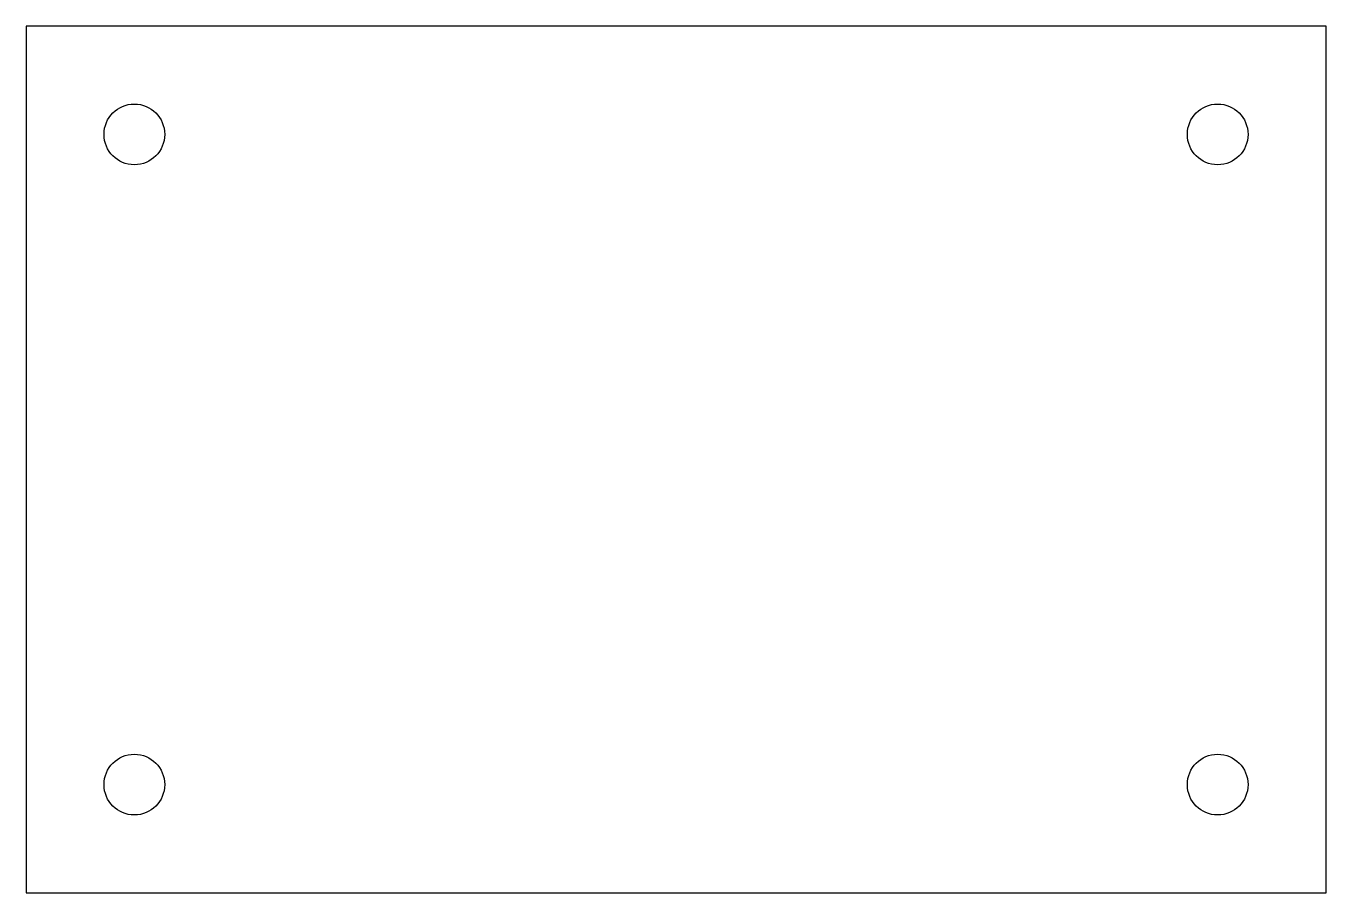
# Model space of a CAD drawing. Header units: millimetres. Extents: x 0 to 300, y 0 to 200.
import ezdxf

# ---------------------------------------------------------------- set-up
doc = ezdxf.new("R2010")
doc.units = ezdxf.units.MM

msp = doc.modelspace()

# ---------------------------------------------------------------- linework, layer by layer
for p, q in [((300, 200), (0, 200)), ((0, 200), (0, 0)), ((300, 0), (300, 200)), ((0, 0), (300, 0))]:
    msp.add_line(p, q)
for centre in [(25, 175), (275, 175), (25, 25), (275, 25)]:
    msp.add_circle(centre, 7)

doc.saveas('drawing.dxf')
